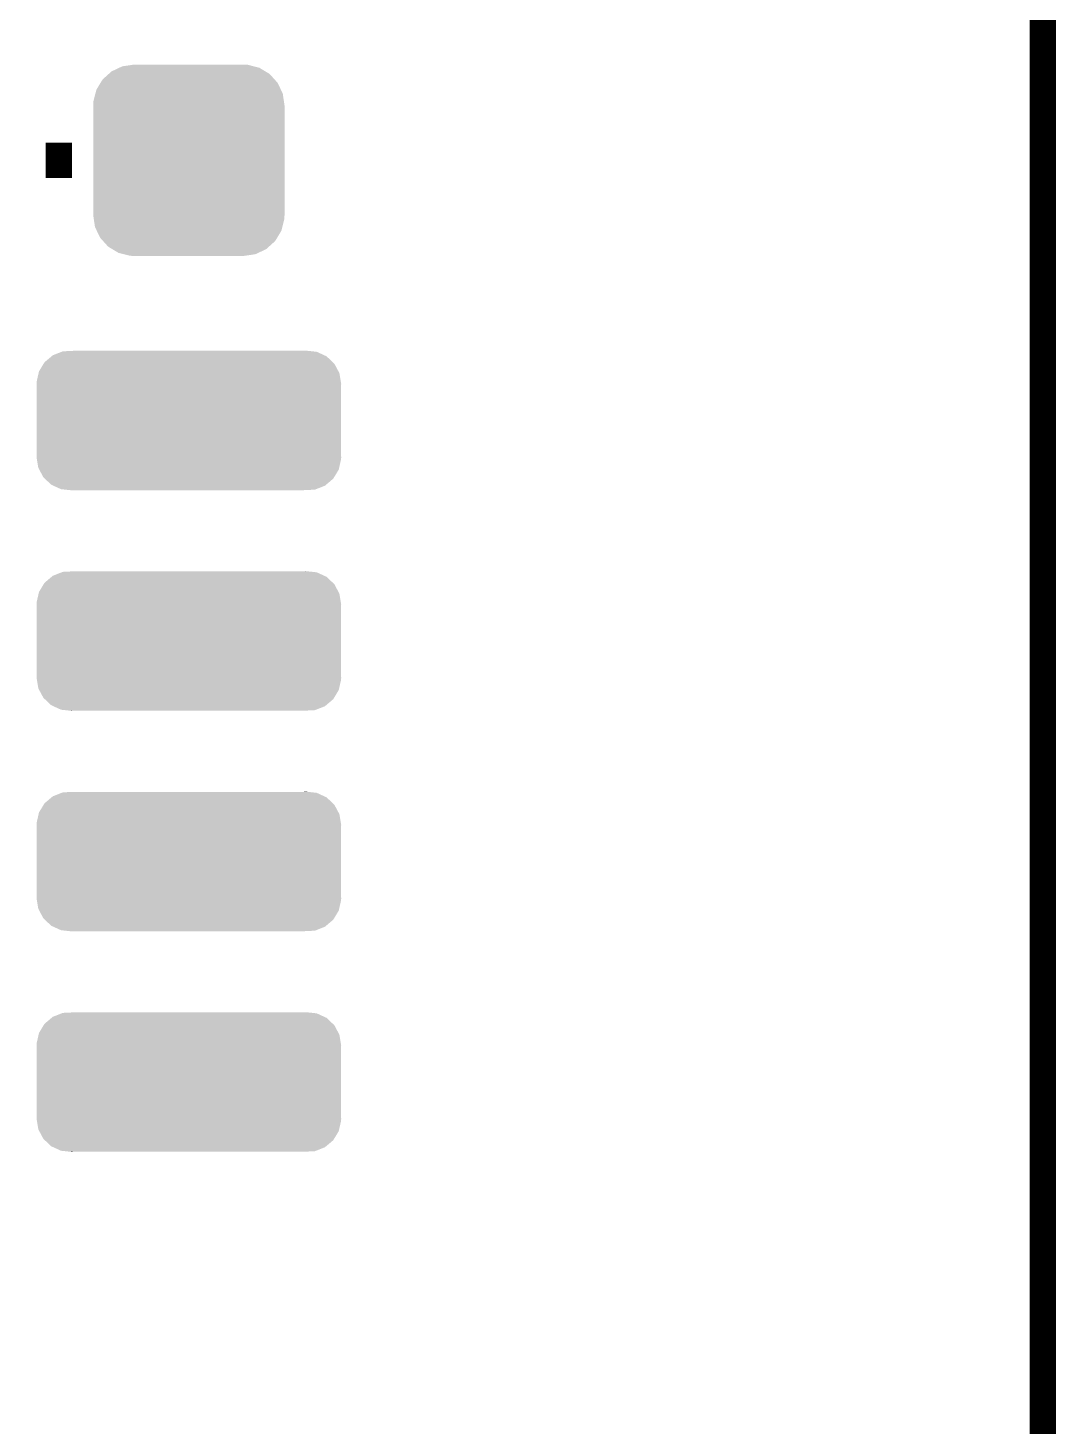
# Model space of a CAD drawing. Extents: x -0.05 to 0.95, y -0.15 to 2.1.
# Drawn here: x 0.7198 to 0.953, y 1.198 to 1.515 of the extents above; entities that cross this region are included whole.
import ezdxf

# ---------------------------------------------------------------- set-up
doc = ezdxf.new("R2010")
doc.units = 0
doc.layers.get('0').update_dxf_attribs({"linetype": 'CONTINUOUS'})
for name, color, linetype in [('BOOST_CLICK_V100A_GKO', 5, 'CONTINUOUS'), ('BOOST_CLICK_V100A_GTO', 14, 'CONTINUOUS'), ('BOOST_CLICK_V100A_GTS', 12, 'CONTINUOUS')]:
    doc.layers.add(name, color=color, linetype=linetype)

# ---------------------------------------------------------------- blocks, each defined once
blk = doc.blocks.new('CUSTOM_72')
for points in [[(-0.034, 0.01112), (-0.03294, 0.01288), (0.03394, 0.01112), (0.033, 0.01288)], [(-0.03294, 0.01288), (-0.03273, 0.01321), (0.033, 0.01288), (0.03265, 0.01321)], [(-0.03273, 0.01321), (-0.03113, 0.01456), (0.03265, 0.01321), (0.03122, 0.01456)], [(-0.03113, 0.01456), (-0.03086, 0.01479), (0.03122, 0.01456), (0.03072, 0.01479)], [(-0.03086, 0.01479), (-0.02884, 0.01558), (0.03072, 0.01479), (0.02899, 0.01558)], [(-0.02884, 0.01558), (-0.02858, 0.01568), (0.02899, 0.01558), (0.02803, 0.01568)], [(-0.02858, 0.01568), (-0.02613, 0.0158), (0.02803, 0.01568), (0.02691, 0.0158)], [(0.02613, 0.0158), (0.02656, 0.01584), (0.02691, 0.0158), (0.02656, 0.01584)], [(-0.03454, 0.00873), (-0.03409, 0.01072), (0.03448, 0.00873), (0.03415, 0.01072)], [(-0.03409, 0.01072), (-0.034, 0.01112), (0.03415, 0.01072), (0.03394, 0.01112)], [(-0.03455, 0.0083), (-0.03454, 0.00873), (0.03455, 0.0083), (0.03448, 0.00873)], [(-0.0345, 0.00745), (-0.03455, 0.0083), (0.0345, 0.00745), (0.03455, 0.0083)], [(-0.0345, 0.00743), (-0.0345, 0.00745), (0.0345, 0.00743), (0.0345, 0.00745)], [(-0.0345, -0.00745), (-0.0345, 0.00743), (0.0345, -0.00745), (0.0345, 0.00743)], [(-0.03455, -0.0083), (-0.0345, -0.00745), (0.03455, -0.0083), (0.0345, -0.00745)], [(-0.03448, -0.00873), (-0.03455, -0.0083), (0.03454, -0.00873), (0.03455, -0.0083)], [(-0.03415, -0.01072), (-0.03448, -0.00873), (0.03409, -0.01072), (0.03454, -0.00873)], [(-0.03394, -0.01112), (-0.03415, -0.01072), (0.034, -0.01112), (0.03409, -0.01072)], [(-0.033, -0.01288), (-0.03394, -0.01112), (0.03294, -0.01288), (0.034, -0.01112)], [(-0.03265, -0.01321), (-0.033, -0.01288), (0.03273, -0.01321), (0.03294, -0.01288)], [(-0.03122, -0.01456), (-0.03265, -0.01321), (0.03113, -0.01456), (0.03273, -0.01321)], [(-0.03072, -0.01479), (-0.03122, -0.01456), (0.03086, -0.01479), (0.03113, -0.01456)], [(-0.02899, -0.01558), (-0.03072, -0.01479), (0.02884, -0.01558), (0.03086, -0.01479)], [(-0.02803, -0.01568), (-0.02899, -0.01558), (0.02858, -0.01568), (0.02884, -0.01558)], [(-0.02691, -0.0158), (-0.02803, -0.01568), (0.02613, -0.0158), (0.02858, -0.01568)], [(-0.02656, -0.01584), (-0.02691, -0.0158), (-0.02656, -0.01584), (-0.02613, -0.0158)]]:
    blk.add_solid(points)
blk = doc.blocks.new('CUSTOM_74')
for points in [[(-0.01957, 0.01832), (-0.01818, 0.01957), (0.01945, 0.01832), (0.01832, 0.01957)], [(-0.01818, 0.01957), (-0.01755, 0.02014), (0.01832, 0.01957), (0.01738, 0.02014)], [(-0.01755, 0.02014), (-0.01578, 0.02098), (0.01738, 0.02014), (0.01599, 0.02098)], [(-0.01578, 0.02098), (-0.01509, 0.0213), (0.01599, 0.02098), (0.01472, 0.0213)], [(-0.01509, 0.0213), (-0.01273, 0.02165), (0.01472, 0.0213), (0.01336, 0.02165)], [(-0.01273, 0.02165), (-0.0124, 0.0217), (0.01336, 0.02165), (0.0124, 0.0217)], [(-0.02121, 0.01509), (-0.02098, 0.01599), (0.0213, 0.01509), (0.02088, 0.01599)], [(-0.02098, 0.01599), (-0.02004, 0.01755), (0.02088, 0.01599), (0.02014, 0.01755)], [(-0.02004, 0.01755), (-0.01957, 0.01832), (0.02014, 0.01755), (0.01945, 0.01832)], [(-0.0217, 0.0124), (-0.02165, 0.01336), (0.0217, 0.0124), (0.02156, 0.01336)], [(-0.02165, 0.01336), (-0.02121, 0.01509), (0.02156, 0.01336), (0.0213, 0.01509)], [(-0.0217, -0.0124), (-0.0217, 0.0124), (0.0217, -0.0124), (0.0217, 0.0124)], [(-0.02156, -0.01336), (-0.0217, -0.0124), (0.02165, -0.01336), (0.0217, -0.0124)], [(-0.0213, -0.01509), (-0.02156, -0.01336), (0.02121, -0.01509), (0.02165, -0.01336)], [(-0.02088, -0.01599), (-0.0213, -0.01509), (0.02098, -0.01599), (0.02121, -0.01509)], [(-0.02014, -0.01755), (-0.02088, -0.01599), (0.02004, -0.01755), (0.02098, -0.01599)], [(-0.01945, -0.01832), (-0.02014, -0.01755), (0.01957, -0.01832), (0.02004, -0.01755)], [(-0.01832, -0.01957), (-0.01945, -0.01832), (0.01818, -0.01957), (0.01957, -0.01832)], [(-0.01738, -0.02014), (-0.01832, -0.01957), (0.01755, -0.02014), (0.01818, -0.01957)], [(-0.01599, -0.02098), (-0.01738, -0.02014), (0.01578, -0.02098), (0.01755, -0.02014)], [(-0.01472, -0.0213), (-0.01599, -0.02098), (0.01509, -0.0213), (0.01578, -0.02098)], [(-0.01336, -0.02165), (-0.01472, -0.0213), (0.01273, -0.02165), (0.01509, -0.0213)], [(-0.0124, -0.0217), (-0.01336, -0.02165), (0.0124, -0.0217), (0.01273, -0.02165)]]:
    blk.add_solid(points)

msp = doc.modelspace()

# ---------------------------------------------------------------- linework, layer by layer
at = {"layer": 'BOOST_CLICK_V100A_GKO', "const_width": 0.006}
msp.add_lwpolyline([(0.95, -0.05), (0.95, 2.01)], dxfattribs=at)
at = {"layer": 'BOOST_CLICK_V100A_GTO', "const_width": 0.008}
msp.add_lwpolyline([(0.7238, 1.485), (0.7298, 1.485)], dxfattribs=at)

# ---------------------------------------------------------------- block references
at = {"layer": 'BOOST_CLICK_V100A_GTS'}
for name, p in [('CUSTOM_74', (0.7563, 1.485)), ('CUSTOM_72', (0.7563, 1.426)), ('CUSTOM_72', (0.7563, 1.376)), ('CUSTOM_72', (0.7563, 1.326)), ('CUSTOM_72', (0.7563, 1.276))]:
    msp.add_blockref(name, p, dxfattribs=at)

doc.saveas('drawing.dxf')
